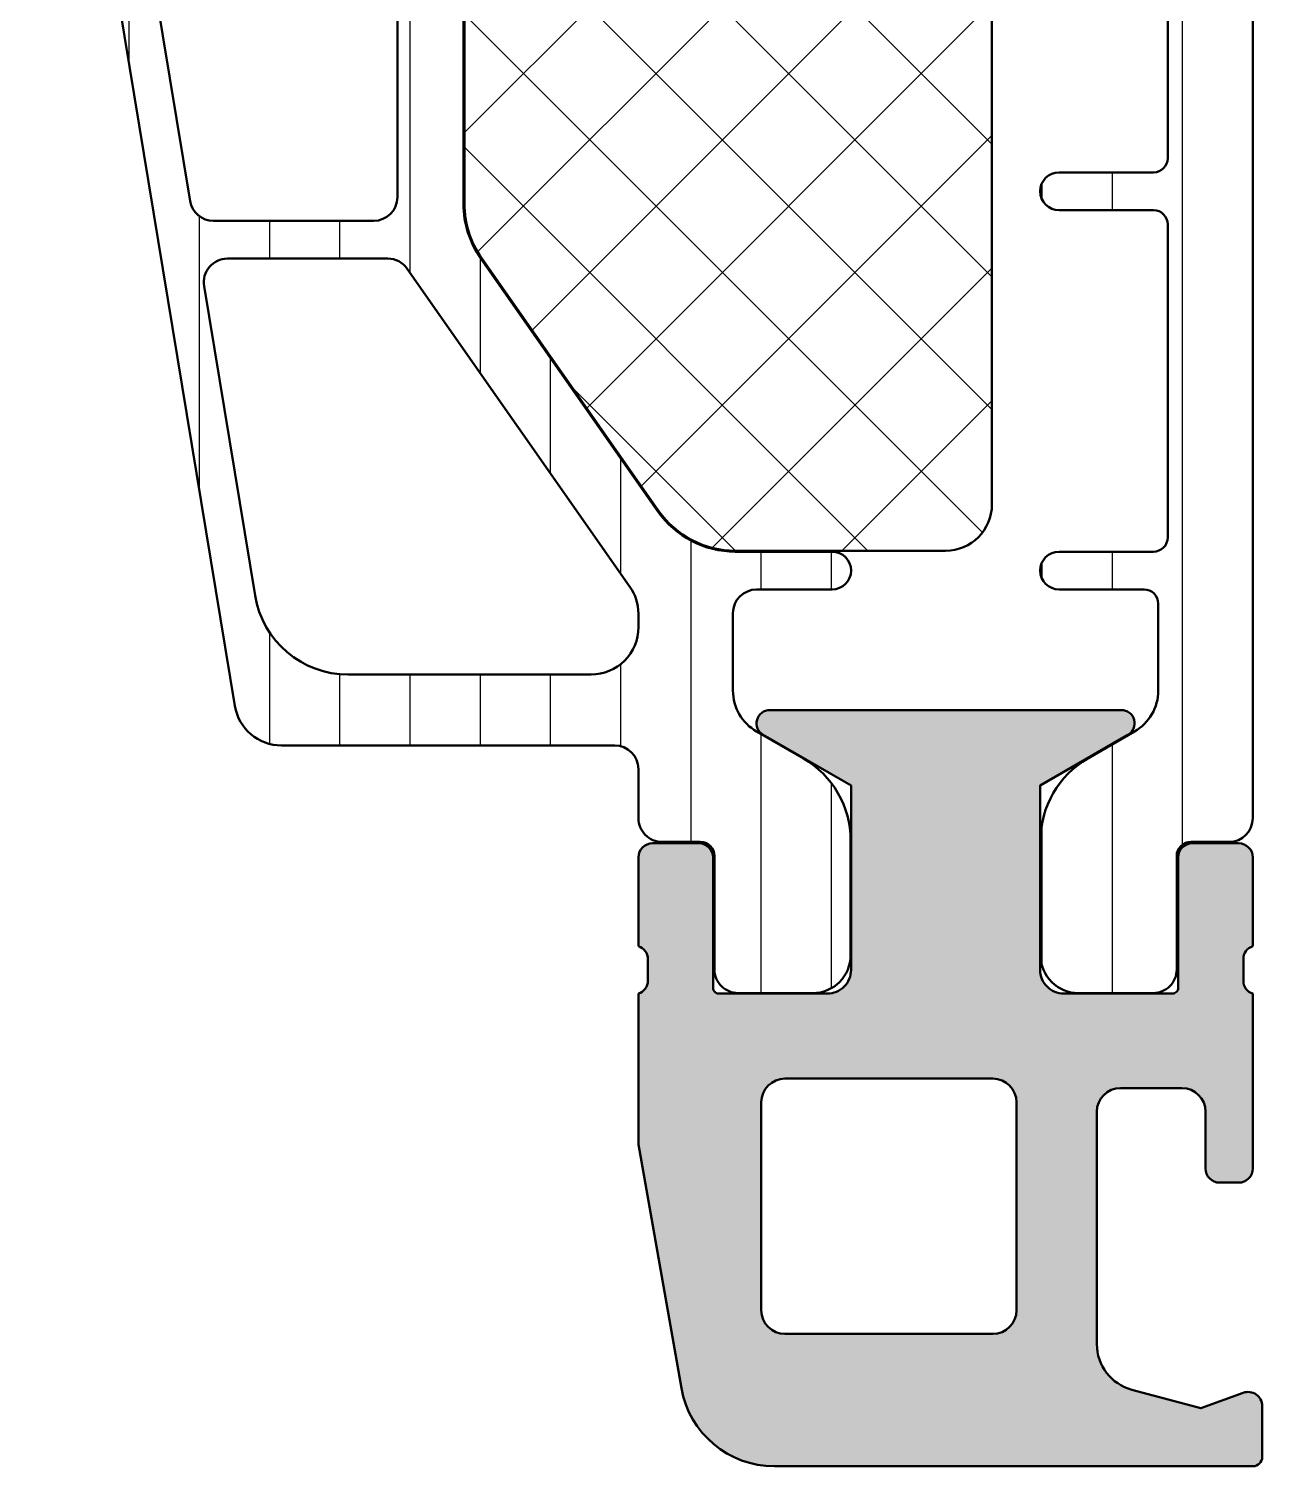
# Model space of a CAD drawing. Extents: x -45 to 15, y 0 to 92.5.
# Drawn here: x -25.9 to 0.2, y 0 to 30.41 of the extents above; entities that cross this region are included whole.
import ezdxf

# ---------------------------------------------------------------- set-up
doc = ezdxf.new("R2010")
doc.units = 0
for name, color, linetype, lineweight in [('0S-Alu contour', 7, 'Continuous', 50), ('0S-Alu hatch', 252, 'Continuous', 25), ('0S-Plastic contour', 254, 'Continuous', 50), ('0S-Plastic hatch', 253, 'Continuous', 25), ('0S-PT contour', 91, 'Continuous', 50), ('0S-PT hatch', 103, 'Continuous', 25)]:
    doc.layers.add(name, color=color, linetype=linetype, lineweight=lineweight)
pattern_1 = [(90, (0, 0), (-1.4859, 0), [])]

# ---------------------------------------------------------------- blocks, each defined once
blk = doc.blocks.new('284689__4AB478DC_B725_47A6_97BC_BFFA85805FFF___B5DA3CC4_92F2_4ABD_93FB_CE2267780183_')
at = {"layer": '0S-Plastic hatch'}
h = blk.add_hatch(dxfattribs=at)
h.set_pattern_fill('ANSI31', color=256, scale=0.4680000000000001, angle=45, style=0)
h.set_pattern_definition(pattern_1)
edge = h.paths.add_edge_path()
edge.add_ellipse((-13.29999999999984, 55.24999999999983), major_axis=(-0.2999999999999474, 0), ratio=1, start_angle=89.99999999999591, end_angle=180, ccw=False)
edge.add_line((-13.29999999999986, 54.94999999999988), (-21.16602540378409, 54.9499999999999))
edge.add_arc((-21.16602540378432, 54.44999999999997), 0.499999999999929, 89.99999999997395, 119.9999999999641)
edge.add_line((-21.41602540378401, 54.88301270189229), (-25.64999999999981, 52.43852632902513))
edge.add_arc((-25.40000000000008, 52.005513627133), 0.4999999999997874, 119.9999999999779, 180)
edge.add_line((-25.89999999999987, 52.005513627133), (-25.89999999999987, 42.54999999999901))
edge.add_line((-25.89999999999987, 42.54999999999901), (-21.53802629928919, 16.08735954902177))
edge.add_arc((-20.55134089668823, 16.24999999999994), 1.000000000000099, 189.3601908019129, 269.9999999999984)
edge.add_line((-20.55134089668826, 15.24999999999984), (-13.49999999999989, 15.24999999999984))
edge.add_ellipse((-13.49999999999991, 14.74999999999983), major_axis=(-0.5000000000000142, 0), ratio=1, start_angle=180, end_angle=269.99999999999795, ccw=False)
edge.add_line((-12.9999999999999, 14.74999999999983), (-12.99999999999989, 13.71212119168208))
edge.add_arc((-12.49998844939577, 13.71006037400923), 0.5000157974574516, 179.7638544824121, 269.9999999999902)
edge.add_line((-12.49998844939586, 13.21004457655178), (-11.68998000369948, 13.21004457655178))
edge.add_ellipse((-11.68998000369936, 12.91004457655171), major_axis=(-0.3000000000000682, 0), ratio=1, start_angle=179.9987670438422, end_angle=270.0000000000217, ccw=False)
edge.add_line((-11.38998000376876, 12.91003812080836), (-11.39003143387197, 10.51005533612382))
edge.add_arc((-10.89003143398763, 10.51004457655189), 0.5000000000001027, 179.9987670438421, 269.9999999999923)
edge.add_line((-10.8900314339877, 10.01004457655179), (-9.309936397858738, 10.01004457655179))
edge.add_arc((-9.309936397858708, 10.81004457655194), 0.8000000000001534, 269.999999999998, 360)
edge.add_line((-8.509936397858556, 10.81004457655194), (-8.509936397858556, 13.24216652202952))
edge.add_arc((-10.50993639785843, 13.24216652202936), 1.999999999999872, 0, 59.99980561259558)
edge.add_line((-9.509930521535072, 14.97421393688793), (-10.50000293816184, 15.54583699184547))
edge.add_ellipse((-9.999999999999991, 16.41186069927475), major_axis=(-1.000000000000016, 0), ratio=1, start_angle=0, end_angle=59.99980561258701, ccw=False)
edge.add_line((-11.00000000000001, 16.41186069927475), (-11, 18.04999999999877))
edge.add_ellipse((-10.5, 18.04999999999877), major_axis=(-0.5000000000000036, 0), ratio=1, start_angle=270.0000000001307, end_angle=360, ccw=False)
edge.add_line((-10.50000000000114, 18.54999999999878), (-8.899999999998752, 18.55000000000105))
edge.add_arc((-8.899999999998695, 18.95000000000103), 0.3999999999999772, 269.9999999999919, 449.9999999999919)
edge.add_line((-8.899999999998636, 19.35000000000101), (-10.94998901284004, 19.350000000001))
edge.add_ellipse((-10.94998901284004, 21.35000000000101), major_axis=(-2, 0), ratio=1, start_angle=34.99999999999977, end_angle=89.99999999999977, ccw=False)
edge.add_line((-12.58829310141803, 20.20284712729892), (-16.33830408857788, 25.55841784387226))
edge.add_ellipse((-14.69999999999973, 26.70557071657447), major_axis=(-2.000000000000198, 0), ratio=1, start_angle=0, end_angle=35, ccw=False)
edge.add_line((-16.69999999999993, 26.70557071657447), (-16.69999999999993, 42.8554310997293))
edge.add_ellipse((-14.69999999999977, 42.85543109972929), major_axis=(-2.000000000000163, 0), ratio=1, start_angle=324.30994017498654, end_angle=360, ccw=False)
edge.add_line((-16.32436950504782, 44.02223173011591), (-12.1620735344329, 49.81680063038377))
edge.add_ellipse((-10.53770402938495, 48.64999999999723), major_axis=(-2.000000000000035, 0), ratio=1, start_angle=270.00000000010516, end_angle=324.30994017498637, ccw=False)
edge.add_line((-10.53770402938863, 50.64999999999726), (-8.900000000000116, 50.64999999999915))
edge.add_arc((-8.900000000000087, 51.04999999999924), 0.400000000000091, 269.9999999999959, 449.9999999999959)
edge.add_line((-8.900000000000057, 51.44999999999932), (-10.50000000000064, 51.45000000000048))
edge.add_ellipse((-10.50000000000006, 51.95000000000047), major_axis=(-0.4999999999999929, 0), ratio=1, start_angle=0, end_angle=89.99999999993372, ccw=False)
edge.add_line((-11.00000000000005, 51.95000000000047), (-10.99999999999989, 53.58822845382901))
edge.add_ellipse((-9.999999999999895, 53.58822845382889), major_axis=(-0.9999999999999928, 0), ratio=1, start_angle=300.00019438741236, end_angle=360, ccw=False)
edge.add_line((-10.50000293816172, 54.45425216125816), (-9.509930521535072, 55.02587521621565))
edge.add_arc((-10.50993639785842, 56.75792263107422), 1.999999999999871, 300.0001943874042, 360)
edge.add_line((-8.50993639785855, 56.75792263107422), (-8.509936397858556, 59.19004457655165))
edge.add_arc((-9.309936397858714, 59.19004457655162), 0.800000000000157, 0, 90.00000000000178)
edge.add_line((-9.309936397858738, 59.99004457655178), (-10.89003143398771, 59.99004457655178))
edge.add_arc((-10.89003143398763, 59.49004457655168), 0.5000000000001066, 90.00000000000855, 180.0012329561579)
edge.add_line((-11.39003143387197, 59.49003381697944), (-11.38998000376876, 57.09005103229481))
edge.add_ellipse((-11.68998000369936, 57.09004457655186), major_axis=(-0.3000000000000631, 0), ratio=1, start_angle=89.9999999999776, end_angle=180.0012329561579, ccw=False)
edge.add_line((-11.68998000369948, 56.79004457655179), (-12.49998844939585, 56.79004457655181))
edge.add_arc((-12.49998844939577, 56.29002877909435), 0.5000157974574507, 90.00000000000936, 180.2361455175848)
edge.add_line((-12.99999999999988, 56.28796796142152), (-12.99999999999989, 55.24999999999978))
edge = h.paths.add_edge_path()
edge.add_ellipse((-13.99999999999995, 53.14999999999987), major_axis=(-1.000000000000056, 0), ratio=1, start_angle=180, end_angle=269.99999999999716, ccw=False)
edge.add_line((-12.99999999999989, 53.14999999999983), (-12.99999999999988, 51.3719320294913))
edge.add_ellipse((-13.99999999999989, 51.3719320294913), major_axis=(-1.00000000000001, 0), ratio=1, start_angle=144.3099401749864, end_angle=180, ccw=False)
edge.add_line((-13.18781524747593, 50.78853171429803), (-17.80075233908249, 44.36659968480646))
edge.add_ellipse((-18.61293709160645, 44.94999999999972), major_axis=(-1.000000000000001, 0), ratio=1, start_angle=89.99999999999818, end_angle=144.3099401749866, ccw=False)
edge.add_line((-18.61293709160649, 43.94999999999972), (-24.09999999999986, 43.9499999999999))
edge.add_ellipse((-24.09999999999989, 44.94999999999985), major_axis=(-0.9999999999999573, 0), ratio=1, start_angle=0, end_angle=90.00000000000222, ccw=False)
edge.add_line((-25.09999999999986, 44.94999999999978), (-25.09999999999991, 51.2549582771861))
edge.add_ellipse((-24.09999999999977, 51.2549582771861), major_axis=(-1.000000000000149, 0), ratio=1, start_angle=299.999999999994, end_angle=360, ccw=False)
edge.add_line((-24.59999999999975, 52.12098368097072), (-21.31769145362415, 54.01602540378413))
edge.add_ellipse((-20.81769145362336, 53.14999999999945), major_axis=(-1.000000000000603, 0), ratio=1, start_angle=270.00000000003155, end_angle=300.000000000032, ccw=False)
edge.add_line((-20.81769145362391, 54.15000000000006), (-13.99999999999989, 54.14999999999993))
edge = h.paths.add_edge_path()
edge.add_line((-14, 16.74999999999997), (-19.13913912611201, 16.74999999999995))
edge.add_ellipse((-19.13913912611214, 18.74999999999988), major_axis=(-1.999999999999932, 0), ratio=1, start_angle=9.360190801919828, end_angle=90.00000000000358, ccw=False)
edge.add_line((-21.11250993131376, 18.42471909804334), (-22.19118476809438, 24.96867977451067))
edge.add_ellipse((-21.69784206679395, 25.04999999999978), major_axis=(-0.5000000000000023, 0), ratio=1, start_angle=-89.99999999999841, end_angle=9.360190801916303, ccw=False)
edge.add_line((-21.69784206679397, 25.54999999999978), (-18.30177780038491, 25.54999999999987))
edge.add_ellipse((-18.30177780038489, 25.04999999999987), major_axis=(-0.4999999999999965, 0), ratio=1, start_angle=215.0000000000015, end_angle=270.00000000000205, ccw=False)
edge.add_line((-17.8922017782404, 25.3367882181754), (-13.18084795571087, 18.60827764747315))
edge.add_ellipse((-13.99999999999998, 18.03470121112211), major_axis=(-1.000000000000094, 0), ratio=1, start_angle=180, end_angle=214.9999999999958, ccw=False)
edge.add_line((-12.99999999999989, 18.03470121112204), (-12.99999999999989, 17.74999999999997))
edge.add_ellipse((-13.99999999999989, 17.74999999999997), major_axis=(-1, 0), ratio=1, start_angle=89.99999999999352, end_angle=180, ccw=False)
edge = h.paths.add_edge_path()
edge.add_line((-18.09999999999993, 42.64999999999978), (-18.09999999999994, 35.64999999999982))
edge.add_ellipse((-18.59999999999993, 35.64999999999982), major_axis=(-0.4999999999999929, 0), ratio=1, start_angle=89.9999999999996, end_angle=180, ccw=False)
edge.add_line((-18.59999999999993, 35.14999999999983), (-23.44509481404653, 35.14999999999983))
edge.add_ellipse((-23.44509481404653, 35.64999999999983), major_axis=(-0.5, 0), ratio=1, start_angle=9.360190801912324, end_angle=90.0000000000004, ccw=False)
edge.add_line((-23.93843751534697, 35.56867977451076), (-25.09228366919308, 42.56867977451085))
edge.add_ellipse((-24.59894096789271, 42.64999999999998), major_axis=(-0.4999999999999545, 0), ratio=1, start_angle=-89.99999999999352, end_angle=9.360190801920623, ccw=False)
edge.add_line((-24.59894096789276, 43.14999999999994), (-18.59999999999991, 43.14999999999978))
edge.add_ellipse((-18.59999999999993, 42.64999999999978), major_axis=(-0.5, 0), ratio=1, start_angle=180, end_angle=269.99999999999795, ccw=False)
edge = h.paths.add_edge_path()
edge.add_line((-18.59999999999992, 26.34999999999994), (-21.99454536349715, 26.34999999999985))
edge.add_ellipse((-21.99454536349715, 26.84999999999984), major_axis=(-0.5, 0), ratio=1, start_angle=9.360190801912324, end_angle=90.0000000000012, ccw=False)
edge.add_line((-22.48788806479759, 26.76867977451077), (-23.64173421864366, 33.7686797745108))
edge.add_ellipse((-23.14839151734323, 33.84999999999988), major_axis=(-0.5000000000000013, 0), ratio=1, start_angle=-89.9999999999996, end_angle=9.360190801913006, ccw=False)
edge.add_line((-23.14839151734323, 34.34999999999988), (-18.59999999999994, 34.34999999999988))
edge.add_ellipse((-18.59999999999993, 33.84999999999988), major_axis=(-0.5, 0), ratio=1, start_angle=180, end_angle=270.0000000000008, ccw=False)
edge.add_line((-18.09999999999993, 33.84999999999988), (-18.09999999999994, 26.84999999999994))
edge.add_ellipse((-18.59999999999994, 26.84999999999994), major_axis=(-0.5, 0), ratio=1, start_angle=90.00000000000199, end_angle=180, ccw=False)
at = {"layer": '0S-Alu contour', "color": 7}
for points in [[(-20.81769145362391, 54.15000000000006), (-13.99999999999989, 54.14999999999993)], [(-24.59999999999975, 52.12098368097072), (-21.31769145362415, 54.01602540378413)], [(-12.99999999999989, 53.14999999999983), (-12.99999999999988, 51.3719320294913)], [(-25.09999999999986, 44.94999999999978), (-25.09999999999991, 51.2549582771861)], [(-13.18781524747593, 50.78853171429803), (-17.80075233908249, 44.36659968480646)], [(-18.61293709160649, 43.94999999999972), (-24.09999999999986, 43.9499999999999)], [(-24.59894096789276, 43.14999999999994), (-18.59999999999991, 43.14999999999978)], [(-18.09999999999993, 42.64999999999978), (-18.09999999999994, 35.64999999999982)], [(-23.93843751534697, 35.56867977451076), (-25.09228366919308, 42.56867977451085)], [(-18.59999999999993, 35.14999999999983), (-23.44509481404653, 35.14999999999983)], [(-23.14839151734323, 34.34999999999988), (-18.59999999999994, 34.34999999999988)], [(-22.48788806479759, 26.76867977451077), (-23.64173421864366, 33.7686797745108)], [(-18.09999999999993, 33.84999999999988), (-18.09999999999994, 26.84999999999994)], [(-18.59999999999992, 26.34999999999994), (-21.99454536349715, 26.34999999999985)], [(-21.69784206679397, 25.54999999999978), (-18.30177780038491, 25.54999999999987)], [(-17.8922017782404, 25.3367882181754), (-13.18084795571087, 18.60827764747315)], [(-21.11250993131376, 18.42471909804334), (-22.19118476809438, 24.96867977451067)], [(-12.99999999999989, 18.03470121112204), (-12.99999999999989, 17.74999999999997)], [(-14, 16.74999999999997), (-19.13913912611201, 16.74999999999995)]]:
    blk.add_lwpolyline(points, dxfattribs=at)
at = {"layer": '0S-Alu contour', "color": 7, "extrusion": (0, 0, -1)}
for centre, radius, start, end in [((20.81769145362336, 53.14999999999945), 1.000000000000603, 59.99999999996802, 89.99999999996845), ((13.99999999999995, 53.14999999999987), 1.000000000000056, 90.00000000000286, 180), ((24.09999999999977, 51.2549582771861), 1.000000000000149, 0, 60.00000000000603), ((13.99999999999989, 51.3719320294913), 1.00000000000001, 180, 215.6900598250136), ((24.09999999999989, 44.94999999999985), 0.9999999999999573, 269.9999999999978, 0), ((18.61293709160645, 44.94999999999972), 1.000000000000001, 215.6900598250135, 270.0000000000018), ((24.59894096789271, 42.64999999999998), 0.4999999999999545, 350.6398091980794, 89.99999999999349), ((18.59999999999993, 42.64999999999978), 0.5, 90.00000000000205, 180), ((18.59999999999993, 35.64999999999982), 0.4999999999999929, 180, 270.0000000000004), ((23.44509481404653, 35.64999999999983), 0.5, 269.9999999999996, 350.6398091980877), ((23.14839151734323, 33.84999999999988), 0.5000000000000013, 350.639809198087, 89.99999999999959), ((18.59999999999993, 33.84999999999988), 0.5, 89.9999999999992, 180), ((21.99454536349715, 26.84999999999984), 0.5, 269.9999999999988, 350.6398091980877), ((18.59999999999994, 26.84999999999994), 0.5, 180, 269.999999999998), ((21.69784206679395, 25.04999999999978), 0.5000000000000023, 350.6398091980837, 89.99999999999837), ((18.30177780038489, 25.04999999999987), 0.4999999999999965, 89.99999999999797, 144.9999999999985), ((13.99999999999998, 18.03470121112211), 1.000000000000094, 145.0000000000042, 180), ((19.13913912611214, 18.74999999999988), 1.999999999999932, 269.9999999999964, 350.6398091980802), ((13.99999999999989, 17.74999999999997), 1, 180, 270.0000000000065)]:
    blk.add_arc(centre, radius, start, end, dxfattribs=at)
at = {"layer": '0S-Plastic contour', "color": 7}
for points in [[(-9.309936397858738, 59.99004457655178), (-10.89003143398771, 59.99004457655178)], [(-11.39003143387197, 59.49003381697944), (-11.38998000376876, 57.09005103229481)], [(-8.50993639785855, 56.75792263107422), (-8.509936397858556, 59.19004457655165)], [(-11.68998000369948, 56.79004457655179), (-12.49998844939585, 56.79004457655181)], [(-12.99999999999988, 56.28796796142152), (-12.99999999999989, 55.24999999999978)], [(-21.41602540378401, 54.88301270189229), (-25.64999999999981, 52.43852632902513)], [(-13.29999999999986, 54.94999999999988), (-21.16602540378409, 54.9499999999999)], [(-10.50000293816172, 54.45425216125816), (-9.509930521535072, 55.02587521621565)], [(-11.00000000000005, 51.95000000000047), (-10.99999999999989, 53.58822845382901)], [(-25.89999999999987, 52.005513627133), (-25.89999999999987, 42.54999999999901), (-21.53802629928919, 16.08735954902177)], [(-8.900000000000057, 51.44999999999932), (-10.50000000000064, 51.45000000000048)], [(-10.53770402938863, 50.64999999999726), (-8.900000000000116, 50.64999999999915)], [(-16.32436950504782, 44.02223173011591), (-12.1620735344329, 49.81680063038377)], [(-16.69999999999993, 26.70557071657447), (-16.69999999999993, 42.8554310997293)], [(-12.58829310141803, 20.20284712729892), (-16.33830408857788, 25.55841784387226)], [(-8.899999999998636, 19.35000000000101), (-10.94998901284004, 19.350000000001)], [(-10.50000000000114, 18.54999999999878), (-8.899999999998752, 18.55000000000105)], [(-11.00000000000001, 16.41186069927475), (-11, 18.04999999999877)], [(-9.509930521535072, 14.97421393688793), (-10.50000293816184, 15.54583699184547)], [(-20.55134089668826, 15.24999999999984), (-13.49999999999989, 15.24999999999984)], [(-12.9999999999999, 14.74999999999983), (-12.99999999999989, 13.71212119168208)], [(-12.49998844939586, 13.21004457655178), (-11.68998000369948, 13.21004457655178)], [(-8.509936397858556, 10.81004457655194), (-8.509936397858556, 13.24216652202952)], [(-11.38998000376876, 12.91003812080836), (-11.39003143387197, 10.51005533612382)], [(-10.8900314339877, 10.01004457655179), (-9.309936397858738, 10.01004457655179)]]:
    blk.add_lwpolyline(points, dxfattribs=at)
for centre, radius, start, end in [((-10.89003143398763, 59.49004457655168), 0.5000000000001066, 90.00000000000855, 180.0012329561579), ((-9.309936397858714, 59.19004457655162), 0.800000000000157, 0, 90.00000000000178), ((-12.49998844939577, 56.29002877909435), 0.5000157974574507, 90.00000000000936, 180.2361455175848), ((-10.50993639785842, 56.75792263107422), 1.999999999999871, 300.0001943874042, 0), ((-21.16602540378432, 54.44999999999997), 0.499999999999929, 89.99999999997395, 119.9999999999641), ((-25.40000000000008, 52.005513627133), 0.4999999999997874, 119.9999999999779, 180), ((-8.900000000000087, 51.04999999999924), 0.400000000000091, 269.9999999999959, 89.99999999999594), ((-8.899999999998695, 18.95000000000103), 0.3999999999999772, 269.9999999999919, 89.99999999999186), ((-20.55134089668823, 16.24999999999994), 1.000000000000099, 189.3601908019129, 269.9999999999984), ((-10.50993639785843, 13.24216652202936), 1.999999999999872, 0, 59.99980561259558), ((-12.49998844939577, 13.71006037400923), 0.5000157974574516, 179.7638544824121, 269.9999999999902), ((-9.309936397858708, 10.81004457655194), 0.8000000000001534, 269.999999999998, 0), ((-10.89003143398763, 10.51004457655189), 0.5000000000001027, 179.9987670438421, 269.9999999999923)]:
    blk.add_arc(centre, radius, start, end, dxfattribs=at)
at = {"layer": '0S-Plastic contour', "color": 7, "extrusion": (0, 0, -1)}
for centre, radius, start, end in [((11.68998000369936, 57.09004457655186), 0.3000000000000631, 179.9987670438421, 270.0000000000224), ((13.29999999999984, 55.24999999999983), 0.2999999999999474, 180, 270.0000000000041), ((9.999999999999895, 53.58822845382889), 0.9999999999999928, 0, 59.99980561258762), ((10.50000000000006, 51.95000000000047), 0.4999999999999929, 270.0000000000663, 0), ((10.53770402938495, 48.64999999999723), 2.000000000000035, 35.69005982501363, 89.99999999989487), ((14.69999999999977, 42.85543109972929), 2.000000000000163, 0, 35.69005982501349), ((14.69999999999973, 26.70557071657447), 2.000000000000198, 325, 0), ((10.94998901284004, 21.35000000000101), 2, 270.0000000000002, 325.0000000000003), ((10.5, 18.04999999999877), 0.5000000000000036, 0, 89.99999999986932), ((9.999999999999991, 16.41186069927475), 1.000000000000016, 300.000194387413, 0), ((13.49999999999991, 14.74999999999983), 0.5000000000000142, 90.00000000000205, 180), ((11.68998000369936, 12.91004457655171), 0.3000000000000682, 89.99999999997831, 180.0012329561579)]:
    blk.add_arc(centre, radius, start, end, dxfattribs=at)
blk = doc.blocks.new('442390__F2A34800_4190_4700_9884_3259B4DC3C2B_')
at = {"layer": '0S-PT hatch'}
h = blk.add_hatch(dxfattribs=at)
h.set_pattern_fill('ANSI37', color=256, scale=0.625, angle=90, style=0)
h.set_pattern_definition([(135, (0, 0), (-1.403165018917055, -1.403165018917055), []), (225, (0, 0), (1.403165018917055, -1.403165018917055), [])])
edge = h.paths.add_edge_path()
edge.add_ellipse((-10.53770402938495, 48.64999999999723), major_axis=(-1.980000000000037, 0), ratio=1, start_angle=270.0000000001053, end_angle=324.30994017498637, ccw=False)
edge.add_line((-10.53770402938859, 50.62999999999727), (-6.499999999998389, 50.6299999999987))
edge.add_ellipse((-6.499999999998446, 49.64999999999875), major_axis=(-0.97999999999994, 0), ratio=1, start_angle=180, end_angle=269.9999999999967, ccw=False)
edge.add_line((-5.519999999998506, 49.64999999999875), (-5.520000000000098, 20.35000000000101))
edge.add_ellipse((-6.500000000000052, 20.35000000000097), major_axis=(-0.979999999999954, 0), ratio=1, start_angle=90.0000000000008, end_angle=180, ccw=False)
edge.add_line((-6.500000000000039, 19.37000000000101), (-10.94998901284004, 19.370000000001))
edge.add_ellipse((-10.94998901284004, 21.35000000000101), major_axis=(-1.979999999999996, 0), ratio=1, start_angle=34.999999999999886, end_angle=89.99999999999977, ccw=False)
edge.add_line((-12.57191006053224, 20.21431865602594), (-16.3219210476921, 25.56988937259928))
edge.add_ellipse((-14.69999999999973, 26.70557071657447), major_axis=(-1.980000000000197, 0), ratio=1, start_angle=0, end_angle=35, ccw=False)
edge.add_line((-16.67999999999993, 26.70557071657447), (-16.67999999999993, 42.8554310997293))
edge.add_ellipse((-14.69999999999977, 42.85543109972929), major_axis=(-1.980000000000163, 0), ratio=1, start_angle=324.3099401749865, end_angle=360, ccw=False)
edge.add_line((-16.30812580999734, 44.01056372381204), (-12.14582983938242, 49.8051326240799))
at = {"layer": '0S-PT contour', "color": 7}
for points in [[(-10.53770402938859, 50.62999999999727), (-6.499999999998389, 50.6299999999987)], [(-16.30812580999734, 44.01056372381204), (-12.14582983938242, 49.8051326240799)], [(-5.519999999998506, 49.64999999999875), (-5.520000000000098, 20.35000000000101)], [(-16.67999999999993, 26.70557071657447), (-16.67999999999993, 42.8554310997293)], [(-12.57191006053224, 20.21431865602594), (-16.3219210476921, 25.56988937259928)], [(-6.500000000000039, 19.37000000000101), (-10.94998901284004, 19.370000000001)]]:
    blk.add_lwpolyline(points, dxfattribs=at)
at = {"layer": '0S-PT contour', "color": 7, "extrusion": (0, 0, -1)}
for centre, radius, start, end in [((10.53770402938495, 48.64999999999723), 1.980000000000037, 35.69005982501361, 89.99999999989475), ((6.499999999998446, 49.64999999999875), 0.97999999999994, 90.00000000000333, 180), ((14.69999999999977, 42.85543109972929), 1.980000000000163, 0, 35.69005982501354), ((14.69999999999973, 26.70557071657447), 1.980000000000197, 325, 0), ((10.94998901284004, 21.35000000000101), 1.979999999999996, 270.0000000000002, 325.0000000000001), ((6.500000000000052, 20.35000000000097), 0.9799999999999542, 180, 269.9999999999992)]:
    blk.add_arc(centre, radius, start, end, dxfattribs=at)
blk = doc.blocks.new('284689__A246E3CE_0413_448B_95AF_EABB37576FD4___18CE4572_A61B_492A_AD20_3B3087947EB1_')
at = {"layer": '0S-Plastic hatch'}
h = blk.add_hatch(dxfattribs=at)
h.set_pattern_fill('ANSI31', color=256, scale=0.4680000000000001, angle=45, style=0)
h.set_pattern_definition(pattern_1)
edge = h.paths.add_edge_path()
edge.add_line((-4.100003645577568, 42.62503655213202), (-2.100003645577554, 42.62503655213202))
edge.add_ellipse((-2.100003645577547, 42.32503655213203), major_axis=(-0.29999999999999, 0), ratio=1, start_angle=180, end_angle=270.00000000000136, ccw=False)
edge.add_line((-1.800003645577557, 42.32503655213205), (-1.80000364557755, 35.70003655213205))
edge.add_ellipse((-2.100003645577568, 35.70003655213207), major_axis=(-0.3000000000000184, 0), ratio=1, start_angle=90.00000000000142, end_angle=180, ccw=False)
edge.add_line((-2.100003645577561, 35.40003655213205), (-4.100003645577554, 35.40003655213205))
edge.add_arc((-4.100003645577554, 35.00003655213206), 0.3999999999999915, 90, 270)
edge.add_line((-4.100003645577554, 34.60003655213207), (-2.100003645577561, 34.60003655213207))
edge.add_ellipse((-2.100003645577539, 34.30003655213208), major_axis=(-0.29999999999999, 0), ratio=1, start_angle=180, end_angle=270.0000000000041, ccw=False)
edge.add_line((-1.80000364557755, 34.30003655213208), (-1.80000364557755, 27.67503655213209))
edge.add_ellipse((-2.100003645577554, 27.67503655213209), major_axis=(-0.3000000000000043, 0), ratio=1, start_angle=90, end_angle=180, ccw=False)
edge.add_line((-2.100003645577554, 27.37503655213209), (-4.100003645577554, 27.37503655213208))
edge.add_arc((-4.100003645577554, 26.97503655213207), 0.4000000000000057, 90, 270)
edge.add_line((-4.100003645577554, 26.57503655213207), (-2.100003645577561, 26.57503655213208))
edge.add_ellipse((-2.100003645577561, 26.27503655213207), major_axis=(-0.3000000000000043, 0), ratio=1, start_angle=180, end_angle=270, ccw=False)
edge.add_line((-1.800003645577557, 26.27503655213207), (-1.800003645577557, 19.65003655213206))
edge.add_ellipse((-2.100003645577539, 19.65003655213206), major_axis=(-0.2999999999999829, 0), ratio=1, start_angle=89.99999999999733, end_angle=180, ccw=False)
edge.add_line((-2.100003645577554, 19.35003655213208), (-4.100003645577554, 19.35003655213207))
edge.add_arc((-4.100003645577547, 18.95003655213207), 0.4000000000000057, 90.00000000000102, 270.000000000001)
edge.add_line((-4.100003645577539, 18.55003655213206), (-2.300003645577564, 18.55003655213207))
edge.add_ellipse((-2.300003645577571, 18.25003655213206), major_axis=(-0.3000000000000114, 0), ratio=1, start_angle=180, end_angle=269.99999999999864, ccw=False)
edge.add_line((-2.000003645577559, 18.25003655213206), (-2.000003645577552, 16.41185859448296))
edge.add_ellipse((-3.000003645577538, 16.41185859448295), major_axis=(-0.9999999999999857, 0), ratio=1, start_angle=120.0001943874133, end_angle=180, ccw=False)
edge.add_line((-2.500000707415702, 15.5458348870537), (-3.490069478464728, 14.97421393688793))
edge.add_arc((-2.490063602141364, 13.24216652202936), 1.999999999999878, 120.0001943874045, 180)
edge.add_line((-4.490063602141243, 13.24216652202936), (-4.490063602141243, 10.81004457655192))
edge.add_arc((-3.69006360214109, 10.81004457655194), 0.8000000000001534, 180, 270.0000000000021)
edge.add_line((-3.690063602141061, 10.01004457655179), (-2.109968566012095, 10.01004457655179))
edge.add_arc((-2.109968566012152, 10.51004457655189), 0.5000000000000995, 270.0000000000065, 360.0012329561579)
edge.add_line((-1.609968566127821, 10.51005533612413), (-1.610019996231041, 12.91003812080876))
edge.add_ellipse((-1.310019996300442, 12.91004457655172), major_axis=(-0.3000000000000595, 0), ratio=1, start_angle=-90.00000000002302, end_angle=0.0012329561578781068, ccw=False)
edge.add_line((-1.310019996300322, 13.21004457655178), (-0.500003645577553, 13.21004457655178))
edge.add_arc((-0.500003645577553, 13.71004457655178), 0.5, 270, 360)
edge.add_line((-3.6455775529e-06, 13.71004457655178), (-3.6455775884e-06, 56.29004443342929))
edge.add_arc((-0.5000036455775956, 56.2900444334293), 0.5000000000000071, 0, 89.9999999999992)
edge.add_line((-0.5000036455775885, 56.79004443342931), (-1.310019996300329, 56.7900444334293))
edge.add_ellipse((-1.310019996300386, 57.09004443342942), major_axis=(-0.3000000000001179, 0), ratio=1, start_angle=-0.0012329561578781068, end_angle=90.00000000001091, ccw=False)
edge.add_line((-1.610019996231042, 57.09005088917276), (-1.609968566127828, 59.49003367385748))
edge.add_arc((-2.109968566012038, 59.49004443342925), 0.4999999999999784, 359.9987670438421, 450.0000000000056)
edge.add_line((-2.109968566012088, 59.99004443342923), (-3.690063602141239, 59.99004443342934))
edge.add_arc((-3.690063602141132, 59.19004443342929), 0.8000000000000468, 90.00000000000763, 180)
edge.add_line((-4.490063602141179, 59.19004443342929), (-4.490063602141186, 56.75792248795161))
edge.add_arc((-2.490063602141023, 56.75792248795165), 2.000000000000163, 180, 239.999805612591)
edge.add_line((-3.490069478464667, 55.02587507309291), (-2.50000070741576, 54.45425412292724))
edge.add_ellipse((-3.000003645577566, 53.58823041549798), major_axis=(-0.9999999999999831, 0), ratio=1, start_angle=180, end_angle=239.99980561258872, ccw=False)
edge.add_line((-2.000003645577583, 53.58823041549798), (-2.000003645577581, 51.75003655213208))
edge.add_ellipse((-2.300003645577571, 51.75003655213205), major_axis=(-0.29999999999999, 0), ratio=1, start_angle=90, end_angle=180, ccw=False)
edge.add_line((-2.300003645577571, 51.45003655213206), (-4.100003645577575, 51.45003655213205))
edge.add_arc((-4.100003645577575, 51.05003655213206), 0.3999999999999986, 90, 270)
edge.add_line((-4.100003645577575, 50.65003655213206), (-2.100003645577575, 50.65003655213208))
edge.add_ellipse((-2.100003645577575, 50.35003655213208), major_axis=(-0.2999999999999971, 0), ratio=1, start_angle=180, end_angle=270, ccw=False)
edge.add_line((-1.800003645577578, 50.35003655213208), (-1.800003645577571, 43.72503655213207))
edge.add_ellipse((-2.100003645577582, 43.72503655213207), major_axis=(-0.3000000000000114, 0), ratio=1, start_angle=90.00000000000279, end_angle=180, ccw=False)
edge.add_line((-2.100003645577567, 43.42503655213206), (-4.100003645577568, 43.42503655213205))
edge.add_arc((-4.100003645577568, 43.02503655213203), 0.4000000000000128, 90, 270)
at = {"layer": '0S-Plastic contour', "color": 7}
for points in [[(-2.109968566012088, 59.99004443342923), (-3.690063602141239, 59.99004443342934)], [(-1.610019996231042, 57.09005088917276), (-1.609968566127828, 59.49003367385748)], [(-4.490063602141179, 59.19004443342929), (-4.490063602141186, 56.75792248795161)], [(-0.5000036455775885, 56.79004443342931), (-1.310019996300329, 56.7900444334293)], [(-3.6455775529e-06, 13.71004457655178), (-3.6455775884e-06, 56.29004443342929)], [(-3.490069478464667, 55.02587507309291), (-2.50000070741576, 54.45425412292724)], [(-2.000003645577583, 53.58823041549798), (-2.000003645577581, 51.75003655213208)], [(-2.300003645577571, 51.45003655213206), (-4.100003645577575, 51.45003655213205)], [(-4.100003645577575, 50.65003655213206), (-2.100003645577575, 50.65003655213208)], [(-1.800003645577578, 50.35003655213208), (-1.800003645577571, 43.72503655213207)], [(-2.100003645577567, 43.42503655213206), (-4.100003645577568, 43.42503655213205)], [(-4.100003645577568, 42.62503655213202), (-2.100003645577554, 42.62503655213202)], [(-1.800003645577557, 42.32503655213205), (-1.80000364557755, 35.70003655213205)], [(-2.100003645577561, 35.40003655213205), (-4.100003645577554, 35.40003655213205)], [(-4.100003645577554, 34.60003655213207), (-2.100003645577561, 34.60003655213207)], [(-1.80000364557755, 34.30003655213208), (-1.80000364557755, 27.67503655213209)], [(-2.100003645577554, 27.37503655213209), (-4.100003645577554, 27.37503655213208)], [(-4.100003645577554, 26.57503655213207), (-2.100003645577561, 26.57503655213208)], [(-1.800003645577557, 26.27503655213207), (-1.800003645577557, 19.65003655213206)], [(-2.100003645577554, 19.35003655213208), (-4.100003645577554, 19.35003655213207)], [(-4.100003645577539, 18.55003655213206), (-2.300003645577564, 18.55003655213207)], [(-2.000003645577559, 18.25003655213206), (-2.000003645577552, 16.41185859448296)], [(-2.500000707415702, 15.5458348870537), (-3.490069478464728, 14.97421393688793)], [(-4.490063602141243, 13.24216652202936), (-4.490063602141243, 10.81004457655192)], [(-1.310019996300322, 13.21004457655178), (-0.500003645577553, 13.21004457655178)], [(-1.609968566127821, 10.51005533612413), (-1.610019996231041, 12.91003812080876)], [(-3.690063602141061, 10.01004457655179), (-2.109968566012095, 10.01004457655179)]]:
    blk.add_lwpolyline(points, dxfattribs=at)
for centre, radius, start, end in [((-3.690063602141132, 59.19004443342929), 0.8000000000000468, 90.00000000000763, 180), ((-2.109968566012038, 59.49004443342925), 0.4999999999999784, 359.9987670438421, 90.0000000000057), ((-2.490063602141023, 56.75792248795165), 2.000000000000163, 180, 239.999805612591), ((-0.5000036455775956, 56.2900444334293), 0.5000000000000071, 0, 89.9999999999992), ((-4.100003645577575, 51.05003655213206), 0.3999999999999986, 90, 270), ((-4.100003645577568, 43.02503655213203), 0.4000000000000128, 90, 270), ((-4.100003645577554, 35.00003655213206), 0.3999999999999915, 90, 270), ((-4.100003645577554, 26.97503655213207), 0.4000000000000057, 90, 270), ((-4.100003645577547, 18.95003655213207), 0.4000000000000057, 90.00000000000102, 270.000000000001), ((-2.490063602141364, 13.24216652202936), 1.999999999999878, 120.0001943874045, 180), ((-0.500003645577553, 13.71004457655178), 0.5, 270, 0), ((-3.69006360214109, 10.81004457655194), 0.8000000000001534, 180, 270.0000000000021), ((-2.109968566012152, 10.51004457655189), 0.5000000000000995, 270.0000000000065, 0.0012329561579005)]:
    blk.add_arc(centre, radius, start, end, dxfattribs=at)
at = {"layer": '0S-Plastic contour', "color": 7, "extrusion": (0, 0, -1)}
for centre, radius, start, end in [((1.310019996300386, 57.09004443342942), 0.3000000000001179, 269.9999999999891, 0.0012329561579005), ((3.000003645577566, 53.58823041549798), 0.9999999999999831, 120.0001943874113, 180), ((2.300003645577571, 51.75003655213205), 0.29999999999999, 180, 270), ((2.100003645577575, 50.35003655213208), 0.2999999999999971, 90, 180), ((2.100003645577582, 43.72503655213207), 0.3000000000000114, 180, 269.9999999999972), ((2.100003645577547, 42.32503655213203), 0.29999999999999, 89.99999999999864, 180), ((2.100003645577568, 35.70003655213207), 0.3000000000000185, 180, 269.9999999999986), ((2.100003645577539, 34.30003655213208), 0.29999999999999, 89.99999999999594, 180), ((2.100003645577554, 27.67503655213209), 0.3000000000000043, 180, 270), ((2.100003645577561, 26.27503655213207), 0.3000000000000043, 90, 180), ((2.100003645577539, 19.65003655213206), 0.2999999999999829, 180, 270.0000000000027), ((2.300003645577571, 18.25003655213206), 0.3000000000000114, 90.00000000000136, 180), ((3.000003645577538, 16.41185859448295), 0.9999999999999857, 180, 239.9998056125867), ((1.310019996300442, 12.91004457655172), 0.3000000000000595, 359.9987670438421, 90.00000000002306)]:
    blk.add_arc(centre, radius, start, end, dxfattribs=at)
blk = doc.blocks.new('462550__25CE388F_DA39_40CD_8E03_C64F6B28D70F_')
at = {"layer": '0S-Alu hatch'}
h = blk.add_hatch(color=256, dxfattribs=at)
edge = h.paths.add_edge_path()
edge.add_arc((1.038e-13, 0.2000000000000597), 0.2000000000000028, 270, 360)
edge.add_line((0.2000000000001066, 0.2000000000000597), (0.2000000000001066, 1.271555597977396))
edge.add_arc((-0.0999999999998906, 1.271555597977396), 0.2999999999999971, 0, 109.9999999999994)
edge.add_line((-0.2026060429975875, 1.553463384213167), (-1.09999999999989, 1.226838695453977))
edge.add_line((-1.09999999999989, 1.226838695453977), (-2.558819045102413, 1.617728080492341))
edge.add_ellipse((-2.299999999999893, 2.583653906781407), major_axis=(-0.9999999999999974, 0), ratio=1, start_angle=0, end_angle=75, ccw=False)
edge.add_line((-3.29999999999989, 2.583653906781407), (-3.299999999999893, 7.500000000000028))
edge.add_ellipse((-2.799999999999893, 7.500000000000042), major_axis=(-0.5, 0), ratio=1, start_angle=270, end_angle=360, ccw=False)
edge.add_line((-2.799999999999893, 8.000000000000043), (-1.499999999999889, 8.000000000000028))
edge.add_ellipse((-1.499999999999889, 7.500000000000042), major_axis=(-0.4999999999999858, 0), ratio=1, start_angle=180, end_angle=270, ccw=False)
edge.add_line((-0.9999999999999033, 7.500000000000042), (-0.9999999999998891, 6.300000000000039))
edge.add_arc((-0.699999999999892, 6.300000000000039), 0.2999999999999971, 180, 270)
edge.add_line((-0.699999999999892, 6.000000000000042), (-0.2999999999998934, 6.000000000000042))
edge.add_arc((-0.2999999999998934, 6.300000000000039), 0.2999999999999971, 270, 360)
edge.add_line((1.038e-13, 6.300000000000039), (1.109e-13, 10.00000000000004))
edge.add_ellipse((0.0788364465431542, 10.26752059199316), major_axis=(-0.2788950563274344, 0), ratio=1, start_angle=-1.16458937409692, end_angle=73.58012358050792, ccw=False)
edge.add_line((-0.2000009999998932, 10.27318899999153), (-0.2000009999998966, 10.72678299999153))
edge.add_ellipse((0.0788670956432725, 10.73244365946858), major_axis=(-0.2789255417371505, 0), ratio=1, start_angle=-73.57540544464462, end_angle=1.1628700728862214, ccw=False)
edge.add_line((1.016e-13, 10.99998699999152), (1.038e-13, 12.87999800000004))
edge.add_arc((-0.2999999999999005, 12.87999800000004), 0.3000000000000043, 0, 89.99999999999864)
edge.add_line((-0.2999999999998934, 13.17999800000005), (-1.279974319042682, 13.17999800000004))
edge.add_arc((-1.279974319042682, 12.87999800000004), 0.2999999999999971, 90, 180)
edge.add_line((-1.579974319042679, 12.87999800000004), (-1.579974319042679, 10.12000000000004))
edge.add_ellipse((-1.699974319042662, 10.12000000000004), major_axis=(-0.1199999999999832, 0), ratio=1, start_angle=89.89471612008072, end_angle=180, ccw=False)
edge.add_line((-1.700194824961033, 10.00000020259548), (-3.999998458303532, 10.00000022895092))
edge.add_ellipse((-3.99999845830874, 10.49999986329344), major_axis=(-0.4999996343425153, 0), ratio=1, start_angle=-2.7320756601056928e-05, end_angle=90.0000000005968, ccw=False)
edge.add_line((-4.499998092651199, 10.50000010171184), (-4.499998092651192, 14.40003790045887))
edge.add_line((-4.499998092651192, 14.40003790045887), (-2.6411661292591, 15.47323503490156))
edge.add_arc((-2.782312433920689, 15.71770760587603), 0.2822926093231763, 300.0000000000003, 450)
edge.add_line((-2.782312433920689, 16.0000002151992), (-10.21768756607909, 16.00000021519921))
edge.add_arc((-10.21768756607909, 15.71770760587603), 0.2822926093231786, 90, 239.9999999999996)
edge.add_line((-10.35883387074068, 15.47323503490156), (-8.500001907348587, 14.40003790045887))
edge.add_line((-8.500001907348587, 14.40003790045887), (-8.500001907348574, 10.50000010171185))
edge.add_ellipse((-9.000001541691045, 10.49999986329344), major_axis=(-0.499999634342526, 0), ratio=1, start_angle=89.9999999994032, end_angle=180.0000273207567, ccw=False)
edge.add_line((-9.000001541696253, 10.00000022895091), (-11.29980517504045, 10.00000020259548))
edge.add_ellipse((-11.30002568095712, 10.12000000000004), major_axis=(-0.1199999999999782, 0), ratio=1, start_angle=0, end_angle=90.10528387910682, ccw=False)
edge.add_line((-11.4200256809571, 10.12000000000004), (-11.4200256809571, 12.87999800000004))
edge.add_arc((-11.7200256809571, 12.87999800000004), 0.3000000000000043, 0, 90)
edge.add_line((-11.7200256809571, 13.17999800000005), (-12.69999999999989, 13.17999800000004))
edge.add_arc((-12.69999999999989, 12.87999800000004), 0.2999999999999971, 90.00000000000067, 180)
edge.add_line((-12.99999999999988, 12.87999800000004), (-12.99999999999989, 10.99998699999152))
edge.add_ellipse((-13.07886709564305, 10.73244365946858), major_axis=(-0.2789255417371423, 0), ratio=1, start_angle=178.8371299271139, end_angle=253.5754054446462, ccw=False)
edge.add_line((-12.79999899999989, 10.72678299999153), (-12.79999899999989, 10.27318899999153))
edge.add_ellipse((-13.07883644654293, 10.26752059199316), major_axis=(-0.2788950563274307, 0), ratio=1, start_angle=106.4198764194924, end_angle=181.1645893740969, ccw=False)
edge.add_line((-12.99999999999989, 10.00000000000004), (-12.99999999999989, 6.805538183541287))
edge.add_line((-12.99999999999989, 6.805538183541287), (-12.09141624366974, 1.652703644666203))
edge.add_arc((-10.12180073764533, 2.000000000000056), 1.999999999999993, 189.9999999999998, 269.9999999999998)
edge.add_line((-10.12180073764534, 6.35e-14), (1.03e-13, 5.68e-14))
edge = h.paths.add_edge_path()
edge.add_line((-10.39999999999989, 3.300000000000054), (-10.39999999999989, 7.700000000000059))
edge.add_ellipse((-9.89999999999989, 7.700000000000059), major_axis=(-0.5, 0), ratio=1, start_angle=270.0000000000004, end_angle=360, ccw=False)
edge.add_line((-9.899999999999896, 8.20000000000006), (-5.499999999999888, 8.20000000000006))
edge.add_ellipse((-5.499999999999888, 7.700000000000059), major_axis=(-0.5, 0), ratio=1, start_angle=180, end_angle=270, ccw=False)
edge.add_line((-4.999999999999888, 7.700000000000059), (-4.999999999999888, 3.300000000000054))
edge.add_ellipse((-5.499999999999888, 3.300000000000054), major_axis=(-0.5, 0), ratio=1, start_angle=90, end_angle=180, ccw=False)
edge.add_line((-5.499999999999888, 2.800000000000054), (-9.89999999999989, 2.800000000000054))
edge.add_ellipse((-9.89999999999989, 3.300000000000054), major_axis=(-0.5, 0), ratio=1, start_angle=0, end_angle=90, ccw=False)
at = {"layer": '0S-Alu contour', "color": 7}
for points in [[(-2.782312433920689, 16.0000002151992), (-10.21768756607909, 16.00000021519921)], [(-10.35883387074068, 15.47323503490156), (-8.500001907348587, 14.40003790045887), (-8.500001907348574, 10.50000010171185)], [(-4.499998092651199, 10.50000010171184), (-4.499998092651192, 14.40003790045887), (-2.6411661292591, 15.47323503490156)], [(-11.7200256809571, 13.17999800000005), (-12.69999999999989, 13.17999800000004)], [(-0.2999999999998934, 13.17999800000005), (-1.279974319042682, 13.17999800000004)], [(-12.99999999999988, 12.87999800000004), (-12.99999999999989, 10.99998699999152)], [(-11.4200256809571, 10.12000000000004), (-11.4200256809571, 12.87999800000004)], [(-1.579974319042679, 12.87999800000004), (-1.579974319042679, 10.12000000000004)], [(1.016e-13, 10.99998699999152), (1.038e-13, 12.87999800000004)], [(-12.79999899999989, 10.72678299999153), (-12.79999899999989, 10.27318899999153)], [(-0.2000009999998932, 10.27318899999153), (-0.2000009999998966, 10.72678299999153)], [(-12.99999999999989, 10.00000000000004), (-12.99999999999989, 6.805538183541287), (-12.09141624366974, 1.652703644666203)], [(-9.000001541696253, 10.00000022895091), (-11.29980517504045, 10.00000020259548)], [(-1.700194824961033, 10.00000020259548), (-3.999998458303532, 10.00000022895092)], [(1.038e-13, 6.300000000000039), (1.109e-13, 10.00000000000004)], [(-9.899999999999896, 8.20000000000006), (-5.499999999999888, 8.20000000000006)], [(-2.799999999999893, 8.000000000000043), (-1.499999999999889, 8.000000000000028)], [(-10.39999999999989, 3.300000000000054), (-10.39999999999989, 7.700000000000059)], [(-4.999999999999888, 7.700000000000059), (-4.999999999999888, 3.300000000000054)], [(-3.29999999999989, 2.583653906781407), (-3.299999999999893, 7.500000000000028)], [(-0.9999999999999033, 7.500000000000042), (-0.9999999999998891, 6.300000000000039)], [(-0.699999999999892, 6.000000000000042), (-0.2999999999998934, 6.000000000000042)], [(-5.499999999999888, 2.800000000000054), (-9.89999999999989, 2.800000000000054)], [(-0.2026060429975875, 1.553463384213167), (-1.09999999999989, 1.226838695453977), (-2.558819045102413, 1.617728080492341)], [(0.2000000000001066, 0.2000000000000597), (0.2000000000001066, 1.271555597977396)], [(-10.12180073764534, 6.35e-14), (1.038e-13, 5.68e-14)]]:
    blk.add_lwpolyline(points, dxfattribs=at)
for centre, radius, start, end in [((-10.21768756607909, 15.71770760587603), 0.2822926093231786, 90, 239.9999999999996), ((-2.782312433920689, 15.71770760587603), 0.2822926093231763, 300.0000000000003, 90), ((-12.69999999999989, 12.87999800000004), 0.2999999999999971, 90.00000000000067, 180), ((-11.7200256809571, 12.87999800000004), 0.3000000000000043, 0, 90), ((-1.279974319042682, 12.87999800000004), 0.2999999999999971, 90, 180), ((-0.2999999999999005, 12.87999800000004), 0.3000000000000043, 0, 89.99999999999864), ((-0.699999999999892, 6.300000000000039), 0.2999999999999971, 180, 270), ((-0.2999999999998934, 6.300000000000039), 0.2999999999999971, 270, 0), ((-10.12180073764533, 2.000000000000056), 1.999999999999993, 189.9999999999998, 269.9999999999998), ((-0.0999999999998906, 1.271555597977396), 0.2999999999999971, 0, 109.9999999999994), ((1.038e-13, 0.2000000000000597), 0.2000000000000028, 270, 0)]:
    blk.add_arc(centre, radius, start, end, dxfattribs=at)
at = {"layer": '0S-Alu contour', "color": 7, "extrusion": (0, 0, -1)}
for centre, radius, start, end in [((13.07886709564305, 10.73244365946858), 0.2789255417371423, 106.4245945553538, 181.1628700728862), ((-0.0788670956432725, 10.73244365946858), 0.2789255417371505, 358.8371299271138, 73.57540544464462), ((9.000001541691045, 10.49999986329344), 0.499999634342526, 179.9999726792433, 270.0000000005968), ((3.99999845830874, 10.49999986329344), 0.4999996343425153, 269.9999999994032, 2.73207566801e-05), ((13.07883644654293, 10.26752059199316), 0.2788950563274307, 178.8354106259031, 253.5801235805076), ((11.30002568095712, 10.12000000000004), 0.1199999999999782, 269.8947161208932, 0), ((1.699974319042662, 10.12000000000004), 0.1199999999999832, 180, 270.1052838799193), ((-0.0788364465431542, 10.26752059199316), 0.2788950563274344, 286.4198764194922, 1.164589374096924), ((9.89999999999989, 7.700000000000059), 0.5, 0, 89.99999999999959), ((5.499999999999888, 7.700000000000059), 0.5, 90, 180), ((2.799999999999893, 7.500000000000042), 0.5, 0, 90), ((1.499999999999889, 7.500000000000042), 0.4999999999999858, 90, 180), ((9.89999999999989, 3.300000000000054), 0.5, 270, 0), ((5.499999999999888, 3.300000000000054), 0.5, 180, 270), ((2.299999999999893, 2.583653906781407), 0.9999999999999974, 285, 0)]:
    blk.add_arc(centre, radius, start, end, dxfattribs=at)
blk = doc.blocks.new('442390__111BAE05_FFB6_42CB_B5FC_DE52F166889F_')
at = {"layer": '0S-Alu contour', "color": 7}
blk.add_blockref('462550__25CE388F_DA39_40CD_8E03_C64F6B28D70F_', (0, 0), dxfattribs=at)
at = {"layer": '0S-Plastic contour', "color": 7}
for name in ['284689__4AB478DC_B725_47A6_97BC_BFFA85805FFF___B5DA3CC4_92F2_4ABD_93FB_CE2267780183_', '284689__A246E3CE_0413_448B_95AF_EABB37576FD4___18CE4572_A61B_492A_AD20_3B3087947EB1_']:
    blk.add_blockref(name, (0, 0), dxfattribs=at)
at = {"layer": '0S-PT contour', "color": 7}
blk.add_blockref('442390__F2A34800_4190_4700_9884_3259B4DC3C2B_', (0, 0), dxfattribs=at)

msp = doc.modelspace()

# ---------------------------------------------------------------- block references
at = {"layer": '0S-Alu contour', "color": 7}
msp.add_blockref('442390__111BAE05_FFB6_42CB_B5FC_DE52F166889F_', (0, 0), dxfattribs=at)

doc.saveas('drawing.dxf')
